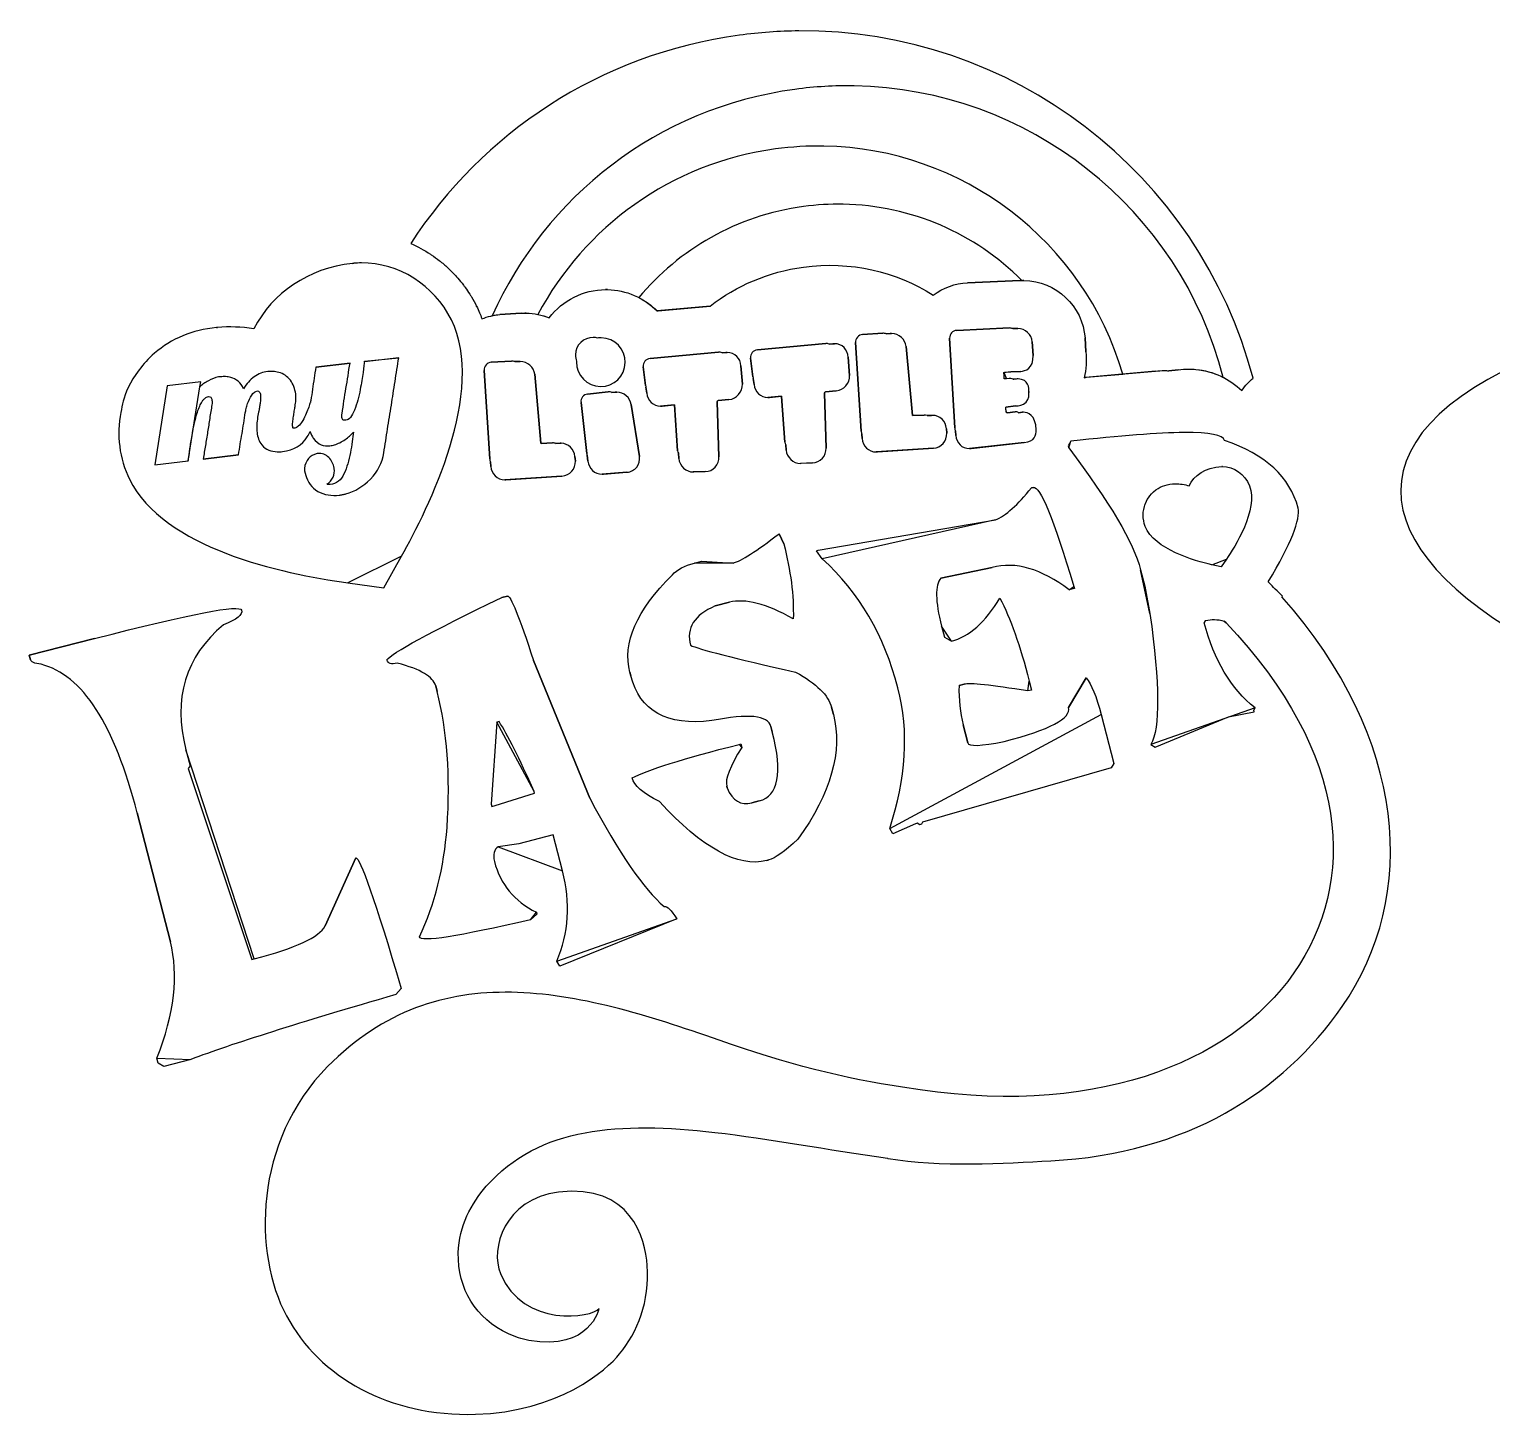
# Model space of a CAD drawing. Extents: x 0 to 471, y 0 to 188.
# Drawn here: x 0 to 199.1, y -0.3 to 188.5 of the extents above; entities that cross this region are included whole.
import ezdxf

# ---------------------------------------------------------------- set-up
doc = ezdxf.new("R2010")
doc.units = 0
doc.layers.add('mytext', color=7, linetype='CONTINUOUS')

msp = doc.modelspace()

# ---------------------------------------------------------------- linework, layer by layer
at = {"layer": 'mytext', "color": 7}
for points in [[(104.757557, 188.242387), (104.757561, 188.242537)], [(112.285689, 180.767047), (112.285689, 180.767537)], [(108.168497, 172.573767), (108.168497, 172.573797)], [(110.765377, 164.670667), (110.765377, 164.670667)], [(44.185688, 156.631607), (43.977876, 156.611295)], [(45.201314, 156.678371), (45.201314, 156.678479)], [(127.702871, 153.981607), (134.882561, 154.308167)], [(127.702871, 153.981607), (134.882561, 154.308167)], [(127.702871, 153.981157), (134.882561, 154.307717)], [(127.702881, 153.981497), (134.882561, 154.308057)], [(135.177871, 154.308167), (135.387251, 154.308167)], [(135.177871, 154.307717), (135.387251, 154.307717)], [(135.177881, 154.308057), (135.387251, 154.308057)], [(78.451313, 153.053477), (78.570065, 153.053477), (78.712249, 153.053477)], [(78.451313, 153.053367), (78.570065, 153.053367), (78.712249, 153.053367)], [(78.451313, 153.053027), (78.570065, 153.053027), (78.712249, 153.053027)], [(60.895063, 150.770637), (60.895063, 150.775637)], [(64.057563, 149.661627), (66.965376, 149.821007)], [(64.057563, 149.661297), (66.965376, 149.820667)], [(67.456001, 149.841307), (67.654439, 149.839307)], [(67.456001, 149.840967), (67.654439, 149.838967)], [(85.460689, 150.145667), (85.590377, 150.145667), (92.682561, 150.811297)], [(85.460689, 150.145667), (85.590377, 150.145667), (92.682561, 150.811297)], [(85.460689, 150.145557), (85.590377, 150.145557), (92.682561, 150.811187)], [(85.460689, 150.145217), (85.590377, 150.145217), (92.682561, 150.810847)], [(25.627876, 147.89567), (25.493501, 147.875358)], [(133.418497, 147.826917), (126.237249, 147.498792)], [(133.418497, 147.826919), (133.418497, 147.826917)], [(134.562249, 147.762854), (134.441937, 147.762854), (133.860689, 147.736294)], [(76.774729, 146.536294), (76.774753, 146.536292)], [(108.406001, 145.722229), (99.098185, 144.845667)], [(108.405865, 145.722231), (108.406001, 145.722229)], [(109.604305, 145.689418), (109.391801, 145.689418), (108.863681, 145.639418)], [(112.466937, 145.828479), (113.220065, 133.805041)], [(116.170065, 147.100354), (113.431001, 146.940979)], [(116.169849, 147.100389), (116.170065, 147.100354)], [(117.379225, 147.058197), (117.193289, 147.058197), (116.649537, 147.026949)], [(120.194849, 135.934761), (119.358913, 145.311323)], [(125.273185, 146.433166), (125.956001, 134.236292)], [(136.626489, 144.10345), (136.506001, 145.934729)], [(143.698181, 146.467537), (143.818501, 144.572227)], [(143.698181, 146.467097), (143.818501, 144.571787)], [(143.698191, 146.467427), (143.818501, 144.572117)], [(50.281121, 143.778917), (45.639121, 143.228917), (45.635121, 143.292917)], [(65.620064, 143.322229), (62.876314, 143.162854)], [(65.620064, 143.322231), (65.620064, 143.322229)], [(93.799753, 144.550354), (84.490377, 143.672229)], [(93.799961, 144.550329), (93.799753, 144.550354)], [(95.007769, 144.500326), (94.792145, 144.500326), (94.289025, 144.453454)], [(98.148185, 143.728479), (98.495065, 141.181604)], [(111.651177, 141.381605), (111.444929, 143.855043)], [(43.665121, 143.038917), (39.005121, 142.478917)], [(61.916939, 142.045667), (62.666939, 130.017541)], [(66.823188, 143.278479), (66.638814, 143.278479), (66.104439, 143.247231)], [(69.638773, 132.155041), (68.807564, 141.525354)], [(83.543505, 142.558166), (83.893505, 140.014417)], [(97.057769, 140.197201), (96.853081, 142.670639)], [(133.023369, 140.914381), (132.674937, 140.887821), (132.674937, 140.950325), (132.674937, 141.3472), (132.654617, 141.7472), (132.654617, 141.767512)], [(133.609305, 141.867512), (134.968673, 141.926888)], [(143.749751, 141.092087), (143.890381, 141.112387), (153.291941, 141.934267)], [(143.749751, 141.092527), (143.890381, 141.112827), (148.840381, 141.545637)], [(143.749761, 141.092417), (143.890381, 141.112717), (153.291941, 141.934597)], [(155.084131, 142.014297), (156.362251, 142.114297)], [(155.084131, 142.013967), (156.362251, 142.113967)], [(23.215121, 139.814917), (23.339121, 140.490917), (18.775121, 139.942917), (17.077121, 129.200917), (21.641121, 129.756917)], [(83.938785, 139.786292), (84.054409, 138.939417)], [(98.530985, 140.973792), (98.648169, 140.117541)], [(134.024937, 140.850349), (133.915561, 140.842509)], [(38.271121, 137.690917), (38.235121, 137.710917)], [(75.099752, 137.703479), (75.879441, 130.761292)], [(78.787249, 139.147229), (75.995065, 138.819104)], [(78.787225, 139.147197), (78.787249, 139.147229)], [(79.982537, 139.090946), (79.748161, 139.090946), (79.315353, 139.040946)], [(83.052849, 130.348759), (81.943481, 137.398759)], [(85.915345, 137.190979), (86.146593, 137.190979), (87.790345, 137.370667)], [(87.804425, 137.362827), (88.251297, 131.119077)], [(93.854649, 130.292513), (93.634337, 137.789389)], [(93.768705, 137.948764), (95.239025, 138.089389)], [(100.518481, 138.372229), (100.743489, 138.372229), (102.387233, 138.533166)], [(102.409073, 138.52067), (102.852817, 132.275357)], [(108.454305, 131.478481), (108.227737, 138.975356)], [(108.363681, 139.134731), (109.835553, 139.275356)], [(136.070249, 139.042535), (136.070249, 139.162848)], [(121.783889, 135.970697), (120.210449, 135.906633)], [(122.813577, 135.934761), (122.196385, 135.905073)], [(132.924937, 137.067535), (134.240561, 137.22691)], [(132.999897, 136.280035), (132.963977, 136.453473)], [(134.170209, 136.433164), (133.132705, 136.292539)], [(135.192057, 136.364417), (135.153017, 136.364417), (134.635833, 136.295665)], [(113.332561, 133.398792), (113.371601, 132.778479)], [(124.887033, 133.520699), (124.887033, 133.561323), (124.826073, 134.125385)], [(126.073185, 133.833166), (126.109105, 133.198792)], [(157.181025, 133.595531), (157.181001, 133.595667)], [(71.230964, 132.190977), (69.662213, 132.114417)], [(72.388776, 132.134729), (72.259088, 132.134729), (71.663776, 132.111289)], [(102.955945, 131.931607), (103.007465, 131.211295)], [(115.266913, 130.958166), (115.258913, 130.962886), (115.432345, 130.962886), (123.055785, 131.470699)], [(127.952849, 131.419104), (127.959249, 131.419104), (128.202993, 131.419104), (135.432681, 132.236292)], [(141.766937, 132.412854), (141.406001, 131.803479), (141.479441, 131.519104)], [(23.669121, 129.996917), (28.489121, 130.578917)], [(62.777876, 129.619104), (62.81694, 128.998792)], [(74.337215, 129.720668), (74.337215, 129.761292), (74.273151, 130.328479)], [(75.945041, 130.505041), (76.035665, 129.698792)], [(88.352857, 130.780014), (88.404457, 130.04564)], [(104.980905, 129.400357), (104.980905, 129.420669), (105.055865, 129.420669), (106.605865, 129.461293)], [(64.71069, 127.178479), (64.70909, 127.158167), (64.882528, 127.158167), (72.505965, 127.667542)], [(77.973161, 127.925354), (77.973161, 127.920634), (78.166913, 127.920634), (81.352849, 128.203446)], [(90.382577, 128.236265), (90.390577, 128.236265), (90.460897, 128.236265), (92.012457, 128.276889)], [(162.318537, 128.96442), (162.387257, 128.97226), (162.387249, 128.972229)], [(136.409897, 126.076254), (136.409921, 126.07622)], [(136.409921, 126.07622), (136.652625, 126.138636)], [(151.899865, 123.887854), (151.896665, 123.87067)], [(107.928369, 116.423103), (107.130897, 117.511788), (107.373593, 117.574204), (131.495833, 121.707521)], [(102.050289, 119.827737), (102.050305, 119.827729)], [(102.050305, 119.827729), (102.707937, 118.444347)], [(43.351314, 113.155045), (43.351314, 113.150245), (48.260688, 112.478365), (50.685688, 116.781496)], [(90.528929, 115.829869), (91.499729, 116.079525), (95.786329, 115.844989)], [(162.962249, 116.383166), (162.216937, 115.305045), (160.941937, 115.609733)], [(131.042921, 115.251581), (124.093569, 113.766349)], [(151.265377, 114.931605), (151.837249, 112.706605), (152.540377, 108.964413)], [(142.193425, 112.642149), (142.255825, 112.399469), (141.527721, 112.212221)], [(168.723209, 113.211157), (168.643529, 113.287717)], [(64.303292, 111.155629), (64.303294, 111.155629)], [(64.303294, 111.155629), (65.071848, 111.353269)], [(95.305657, 110.503205), (93.364049, 110.003901)], [(170.506025, 111.261181), (170.588841, 111.326781)], [(159.934145, 107.717541), (160.113833, 108.022229)], [(162.649769, 107.955029), (162.915393, 107.712837)], [(0, 103.287429), (8.899048, 105.575925)], [(124.178057, 107.233029), (124.562937, 105.736365), (125.518737, 105.205909)], [(0.156035, 102.680669), (0, 103.287429), (0, 103.287429)], [(68.625867, 102.564045), (76.288673, 83.834485)], [(81.879753, 100.495541), (81.754921, 100.980949)], [(136.100657, 99.776517), (136.412729, 98.563005), (135.927321, 98.438173)], [(141.463297, 96.196157), (143.837081, 100.213509)], [(55.515381, 98.373149), (55.31774, 99.141693)], [(127.239713, 99.352189), (126.552065, 99.175357)], [(109.198897, 96.222149), (109.448553, 95.251341)], [(152.640377, 91.134733), (153.251313, 90.775357), (163.221625, 94.934733), (166.721625, 95.575357), (166.659145, 95.819101), (166.838833, 96.123789)], [(63.657554, 94.213821), (62.87186, 83.014837), (62.944676, 82.731685), (63.430079, 82.856517), (68.777592, 84.533573), (68.725608, 84.735709)], [(63.940729, 94.286533), (63.657578, 94.213733), (63.657554, 94.213821)], [(101.137753, 92.855397), (100.950513, 93.583493)], [(145.896673, 95.223125), (147.602649, 88.589293), (147.242073, 87.979053), (121.581625, 80.603909), (121.441777, 80.309189), (121.158633, 80.236389), (120.893953, 80.427077), (120.610809, 80.354277), (117.550465, 79.006637), (117.110121, 79.712789)], [(127.104593, 93.840533), (127.739137, 91.373061)], [(21.329156, 90.444237), (21.89088, 88.259917), (21.640095, 87.893541), (30.303888, 61.917621), (30.627489, 62.000837)], [(96.610825, 91.173733), (96.853521, 91.236133), (96.978345, 90.750741)], [(94.927033, 85.479437), (94.989433, 85.236725)], [(19.205408, 64.324789), (14.701224, 81.839733)], [(98.356097, 83.213125), (99.367353, 83.473181)], [(72.57666, 73.952957), (71.317986, 78.847437), (66.62576, 77.640773), (63.842779, 77.226973)], [(40.261544, 66.462101), (44.433544, 75.728797)], [(100.657313, 75.438573), (100.374161, 75.365773)], [(69.018284, 68.337213), (69.091092, 68.054077), (68.245116, 67.319013)], [(88.139785, 67.432645), (72.197816, 61.004205), (71.808326, 61.680293)], [(50.641272, 57.961933), (49.907401, 57.126325)], [(21.987535, 48.307621), (18.306566, 47.361021), (17.543777, 47.811741), (17.377341, 48.458941)], [(118.877889, 44.550341), (118.877889, 44.547141)]]:
    msp.add_lwpolyline(points, close=True, dxfattribs=at)
for points in [[(96.670065, 187.664417), (77.590209, 185.087157), (61.654652, 174.285687), (51.918501, 159.326917)], [(104.757561, 188.242537), (102.086529, 188.221337), (99.386657, 188.031757), (96.670065, 187.664417)], [(166.573191, 141.000207), (159.189701, 168.955567), (133.656701, 188.471577), (104.757557, 188.242387)], [(104.218497, 180.295667), (85.409001, 177.752757), (70.260904, 165.621087), (63.013814, 149.500357)], [(112.285689, 180.767537), (109.628145, 180.814037), (106.933481, 180.661857), (104.218497, 180.295667)], [(162.523181, 141.088917), (156.603611, 164.119437), (135.920101, 180.353237), (112.285689, 180.767047)], [(101.576313, 172.186297), (87.264081, 170.251687), (75.544817, 161.508387), (69.224751, 149.667537)], [(108.168497, 172.573797), (105.997041, 172.611497), (103.794817, 172.485697), (101.576313, 172.186297)], [(148.840381, 141.545637), (143.555571, 159.627657), (127.006531, 172.246777), (108.168497, 172.573767)], [(105.381001, 164.355037), (96.262201, 163.121907), (88.429801, 158.510027), (82.970065, 151.955037)], [(110.765377, 164.670667), (108.991449, 164.701567), (107.193169, 164.599767), (105.381001, 164.355037)], [(135.096621, 154.308167), (128.769271, 160.633977), (120.113049, 164.507727), (110.765377, 164.670667)], [(51.918501, 159.326917), (52.857767, 158.916487), (53.760061, 158.424947), (54.618501, 157.858167)], [(54.618501, 157.858167), (54.654211, 157.834667), (54.689201, 157.810067), (54.724751, 157.786267)], [(54.724751, 157.786267), (55.107071, 157.529937), (55.479159, 157.257697), (55.841939, 156.972207)], [(43.977876, 156.611295), (37.971876, 155.915295), (33.119876, 152.68242), (30.577876, 147.71442)], [(45.201314, 156.678479), (44.863523, 156.676239), (44.524939, 156.661351), (44.185688, 156.631607)], [(57.451314, 148.940871), (55.096314, 153.695871), (50.268179, 156.712092), (45.201314, 156.678371)], [(55.841939, 156.972207), (55.887809, 156.936207), (55.933899, 156.900907), (55.979439, 156.864387)], [(55.979439, 156.864387), (56.368605, 156.552037), (56.748576, 156.227857), (57.112251, 155.883137)], [(57.112251, 155.883137), (57.480217, 155.534357), (57.833874, 155.169687), (58.173188, 154.789387)], [(92.682561, 150.811297), (96.254009, 153.571907), (100.572489, 155.465227), (105.370065, 156.112857)], [(92.682561, 150.811297), (96.254009, 153.571907), (100.572489, 155.465227), (105.370065, 156.112857)], [(92.682561, 150.811187), (96.254009, 153.571797), (100.572489, 155.465117), (105.370065, 156.112747)], [(92.682561, 150.810847), (96.254009, 153.571467), (100.572489, 155.464777), (105.370065, 156.112407)], [(105.370065, 156.112857), (111.777561, 156.978807), (117.956545, 155.485767), (123.035689, 152.303477)], [(105.370065, 156.112857), (111.777561, 156.978807), (117.956545, 155.485767), (123.035689, 152.303477)], [(105.370065, 156.112747), (111.777561, 156.978697), (117.956545, 155.485657), (123.035689, 152.303367)], [(105.370065, 156.112407), (111.777561, 156.978357), (117.956545, 155.485327), (123.035689, 152.303027)], [(300.818089, 157.192885), (158.643105, 155.669998), (161.521417, 110.871245), (242.515569, 91.332805)], [(58.173188, 154.789387), (58.227058, 154.729087), (58.276329, 154.664497), (58.329439, 154.603447)], [(58.329439, 154.603447), (58.593028, 154.299987), (58.847815, 153.987927), (59.091939, 153.665947)], [(59.091939, 153.665947), (59.177939, 153.552687), (59.261586, 153.437707), (59.345063, 153.322207)], [(59.345063, 153.322207), (59.557193, 153.028327), (59.759217, 152.726957), (59.954439, 152.419077)], [(123.035689, 152.303477), (124.378431, 153.309527), (126.009991, 153.905347), (127.702871, 153.981607)], [(123.035689, 152.303477), (124.378431, 153.309527), (126.009991, 153.905347), (127.702871, 153.981607)], [(123.035689, 152.303367), (124.378441, 153.309417), (126.010001, 153.905237), (127.702881, 153.981497)], [(123.035689, 152.303027), (124.378431, 153.309077), (126.009991, 153.904897), (127.702871, 153.981157)], [(134.882561, 154.308167), (135.018561, 154.306167), (135.097871, 154.308167), (135.177871, 154.308167)], [(134.882561, 154.308167), (134.981161, 154.307167), (135.035761, 154.307697), (135.096621, 154.308167)], [(134.882561, 154.308057), (135.018561, 154.306057), (135.097881, 154.308057), (135.177881, 154.308057)], [(134.882561, 154.307717), (135.018561, 154.305717), (135.097871, 154.307717), (135.177871, 154.307717)], [(135.387251, 154.308167), (139.739251, 154.228167), (143.388181, 150.785537), (143.698181, 146.467537)], [(135.387251, 154.308057), (139.739251, 154.228057), (143.388191, 150.785427), (143.698191, 146.467427)], [(135.387251, 154.307717), (139.739251, 154.227717), (143.388181, 150.785097), (143.698181, 146.467097)], [(59.954439, 152.419077), (60.030529, 152.299197), (60.109143, 152.181657), (60.182563, 152.059707)], [(60.182563, 152.059707), (60.434581, 151.640757), (60.675818, 151.213057), (60.895063, 150.770637)], [(70.770063, 149.198797), (72.624063, 151.624797), (75.405313, 153.033477), (78.451313, 153.053477)], [(70.770063, 149.198687), (72.624063, 151.624687), (75.405313, 153.033367), (78.451313, 153.053367)], [(70.770063, 149.198347), (72.624063, 151.624347), (75.405313, 153.033027), (78.451313, 153.053027)], [(78.712249, 153.053477), (81.218249, 153.005477), (83.664689, 151.947667), (85.460689, 150.145667)], [(78.712249, 153.053367), (81.218249, 153.005367), (83.664689, 151.947557), (85.460689, 150.145557)], [(78.712249, 153.053027), (81.218249, 153.005027), (83.664689, 151.947217), (85.460689, 150.145217)], [(82.970065, 151.955037), (83.880553, 151.485397), (84.727009, 150.881797), (85.460689, 150.145667)], [(60.895063, 150.775637), (61.037171, 150.489067), (61.167401, 150.197957), (61.290376, 149.903767)], [(61.290376, 149.903767), (61.403083, 149.639037), (61.505326, 149.370557), (61.604439, 149.100637)], [(61.616939, 149.069437), (62.380835, 149.383827), (63.199934, 149.589657), (64.057563, 149.661627)], [(63.013814, 149.500357), (63.35505, 149.574457), (63.701883, 149.631437), (64.057563, 149.661297)], [(66.965376, 149.821007), (67.069376, 149.841007), (67.258001, 149.839307), (67.456001, 149.841307)], [(66.965376, 149.820667), (67.069376, 149.840667), (67.258001, 149.838967), (67.456001, 149.840967)], [(67.654439, 149.839307), (68.716439, 149.823307), (69.786063, 149.600687), (70.770063, 149.198687)], [(67.654439, 149.838967), (68.716439, 149.822967), (69.786063, 149.600347), (70.770063, 149.198347)], [(69.224751, 149.667537), (69.753828, 149.559527), (70.272696, 149.401987), (70.770063, 149.198797)], [(25.493501, 147.875358), (22.207501, 147.569358), (19.367252, 146.393171), (17.037251, 144.38317)], [(30.577876, 147.71442), (28.861876, 147.97442), (27.205876, 148.03567), (25.627876, 147.89567)], [(50.685688, 116.781496), (54.317688, 123.227496), (62.261314, 139.246871), (57.451314, 148.940871)], [(61.604439, 149.100637), (61.608239, 149.090137), (61.613139, 149.079937), (61.616939, 149.069437)], [(126.237249, 147.498792), (125.673249, 147.478792), (125.241185, 146.991166), (125.273185, 146.433166)], [(133.860689, 147.736294), (133.721857, 147.79519), (133.574041, 147.833073), (133.418497, 147.826919)], [(136.506001, 145.934729), (136.430001, 146.940729), (135.580249, 147.762854), (134.562249, 147.762854)], [(76.774753, 146.536292), (75.456753, 146.562292), (74.361688, 145.504292), (74.335688, 144.186292)], [(77.354417, 146.447232), (77.167993, 146.49752), (76.976641, 146.533235), (76.774729, 146.536294)], [(77.857537, 146.489416), (77.685801, 146.492456), (77.519665, 146.469784), (77.354417, 146.447232)], [(81.116913, 143.114416), (81.148913, 144.940416), (79.685537, 146.449416), (77.857537, 146.489416)], [(108.863681, 145.639418), (108.722681, 145.699562), (108.571361, 145.736569), (108.405865, 145.722231)], [(111.444929, 143.855043), (111.422929, 144.865043), (110.614305, 145.689418), (109.604305, 145.689418)], [(113.431001, 146.940979), (112.861001, 146.900979), (112.436937, 146.390479), (112.466937, 145.828479)], [(116.649537, 147.026949), (116.495009, 147.083509), (116.333257, 147.116845), (116.169849, 147.100389)], [(119.358913, 145.311323), (119.256913, 146.273323), (118.389225, 147.058197), (117.379225, 147.058197)], [(17.037251, 144.38317), (16.189728, 143.6559), (15.52485, 142.887877), (14.976314, 142.128483)], [(49.789121, 140.538917), (49.953121, 141.624917), (50.127121, 142.708917), (50.281121, 143.778917)], [(66.104439, 143.247231), (65.94906, 143.305431), (65.785462, 143.339485), (65.620064, 143.322231)], [(74.335688, 144.186292), (74.330888, 143.87051), (74.392696, 143.56963), (74.499752, 143.290979)], [(84.490377, 143.672229), (83.930377, 143.612229), (83.503497, 143.116166), (83.543505, 142.558166)], [(94.289025, 144.453454), (94.139921, 144.52223), (93.978297, 144.566309), (93.799961, 144.550329)], [(96.853081, 142.670639), (96.823081, 143.682639), (96.015769, 144.480326), (95.007769, 144.500326)], [(99.098185, 144.845667), (98.536185, 144.785667), (98.112185, 144.286479), (98.148185, 143.728479)], [(134.968673, 141.926888), (135.504673, 141.972888), (136.746489, 142.27745), (136.626489, 144.10345)], [(143.818501, 144.572227), (143.896001, 143.439547), (143.870501, 142.160447), (143.591941, 141.059727)], [(143.818501, 144.572117), (143.896001, 143.439437), (143.870501, 142.160337), (143.591941, 141.059617)], [(143.818501, 144.571787), (143.896001, 143.439097), (143.870501, 142.159997), (143.591941, 141.059287)], [(14.976314, 142.128483), (13.607871, 140.505097), (13.088327, 138.823883), (12.799752, 137.872233)], [(32.455121, 141.906917), (31.801121, 141.826917), (31.195121, 141.582917), (30.629121, 141.182917)], [(33.197121, 141.926917), (32.939121, 141.926917), (32.699121, 141.926917), (32.455121, 141.906917)], [(33.953121, 141.786917), (33.697121, 141.866917), (33.445121, 141.886917), (33.197121, 141.926917)], [(35.543121, 140.716917), (35.139121, 141.250917), (34.611121, 141.604917), (33.953121, 141.786917)], [(39.005121, 142.478917), (38.935121, 141.990917), (38.851121, 141.488917), (38.775121, 140.990917)], [(43.385121, 141.322917), (43.469121, 141.898917), (43.553121, 142.462917), (43.665121, 143.038917)], [(45.427121, 141.776917), (45.335121, 141.058917), (45.213121, 140.282917), (45.047121, 139.468917)], [(45.635121, 143.292917), (45.581121, 143.002917), (45.515121, 142.496917), (45.427121, 141.776917)], [(62.876314, 143.162854), (62.306314, 143.122854), (61.884939, 142.609667), (61.916939, 142.045667)], [(68.807564, 141.525354), (68.705564, 142.489354), (67.831188, 143.258479), (66.823188, 143.278479)], [(74.491912, 143.231603), (74.457912, 141.399603), (75.917041, 139.876603), (77.745041, 139.856603)], [(74.499752, 143.290979), (74.499026, 143.270635), (74.492312, 143.252043), (74.491912, 143.231603)], [(77.745041, 139.856603), (79.571041, 139.824603), (81.078913, 141.282416), (81.116913, 143.114416)], [(109.835553, 139.275356), (110.877553, 139.371356), (111.691177, 140.299605), (111.651177, 141.381605)], [(132.654617, 141.767512), (132.754617, 141.807512), (133.015305, 141.867512), (133.609305, 141.867512)], [(153.291941, 141.934597), (153.683941, 142.014597), (154.080761, 142.034597), (154.474761, 142.034597)], [(153.291941, 141.934267), (153.683941, 142.014267), (154.080751, 142.034267), (154.474751, 142.034267)], [(154.474751, 142.034267), (154.678751, 142.034267), (154.878131, 142.013967), (155.084131, 142.013967)], [(154.474761, 142.034597), (154.678761, 142.034597), (154.878131, 142.014297), (155.084131, 142.014297)], [(156.362251, 142.114297), (156.854251, 142.194297), (157.349071, 142.234617), (157.845071, 142.234617)], [(156.362251, 142.113967), (156.854251, 142.193967), (157.349061, 142.234277), (157.845061, 142.234277)], [(157.845061, 142.234277), (158.151061, 142.234277), (158.457821, 142.215177), (158.763821, 142.195177)], [(157.845071, 142.234617), (158.151071, 142.234617), (158.457821, 142.215517), (158.763821, 142.195517)], [(158.763821, 142.195517), (161.155821, 141.973517), (163.367821, 140.910207), (165.063821, 139.300207)], [(158.763821, 142.195177), (160.093151, 142.071797), (161.362701, 141.681407), (162.523181, 141.088917)], [(24.393121, 140.656917), (23.943121, 140.422917), (23.551121, 140.132917), (23.215121, 139.814917)], [(25.761121, 141.176917), (25.281121, 141.076917), (24.837121, 140.902917), (24.393121, 140.656917)], [(25.895121, 141.176917), (25.845121, 141.174917), (25.793121, 141.176917), (25.761121, 141.176917)], [(26.039121, 141.176917), (25.985121, 141.176917), (25.949121, 141.176917), (25.895121, 141.176917)], [(26.733121, 141.216917), (26.505121, 141.216917), (26.269121, 141.216917), (26.039121, 141.176917)], [(27.439121, 141.096917), (27.213121, 141.156917), (26.981121, 141.196917), (26.733121, 141.216917)], [(28.433121, 140.570917), (28.127121, 140.824917), (27.797121, 140.994917), (27.439121, 141.096917)], [(29.161121, 139.532917), (28.987121, 139.974917), (28.741121, 140.320917), (28.433121, 140.570917)], [(30.629121, 141.182917), (30.065121, 140.774917), (29.571121, 140.220917), (29.161121, 139.532917)], [(36.265121, 138.852917), (36.165121, 139.562917), (35.935121, 140.180917), (35.543121, 140.716917)], [(38.551121, 139.482917), (38.475121, 138.974917), (38.415121, 138.470917), (38.313121, 137.976917)], [(38.775121, 140.990917), (38.693121, 140.496917), (38.617121, 139.988917), (38.551121, 139.482917)], [(42.835121, 137.894917), (42.913121, 138.468917), (43.011121, 139.038917), (43.105121, 139.604917)], [(43.105121, 139.604917), (43.201121, 140.192917), (43.297121, 140.752917), (43.385121, 141.322917)], [(45.047121, 139.468917), (44.863121, 138.462917), (44.601121, 137.528917), (44.269121, 136.664917)], [(49.283121, 137.314917), (49.451121, 138.388917), (49.613121, 139.470917), (49.789121, 140.538917)], [(83.893505, 140.014417), (83.899905, 139.934449), (83.916385, 139.859072), (83.938785, 139.786292)], [(95.239025, 138.089389), (96.283025, 138.183389), (97.095769, 139.113201), (97.057769, 140.197201)], [(98.495065, 141.181604), (98.500665, 141.110604), (98.512585, 141.039194), (98.530985, 140.973792)], [(98.648169, 140.117541), (98.740169, 139.141541), (99.536489, 138.392229), (100.518481, 138.372229)], [(133.915561, 140.842509), (133.775881, 140.953465), (133.518481, 140.980961), (133.023369, 140.914381)], [(134.582745, 140.890973), (134.406745, 140.890973), (134.204937, 140.870349), (134.024937, 140.850349)], [(136.070249, 139.162848), (136.070249, 139.584848), (136.067049, 140.870973), (134.582745, 140.890973)], [(143.591941, 141.059727), (143.645341, 141.068727), (143.695781, 141.084127), (143.749751, 141.092527)], [(143.591941, 141.059617), (143.645341, 141.068617), (143.695791, 141.084017), (143.749761, 141.092417)], [(143.591941, 141.059287), (143.645341, 141.068287), (143.695781, 141.083687), (143.749751, 141.092087)], [(165.063821, 139.300207), (165.522971, 140.029527), (166.049111, 140.572157), (166.573191, 141.000207)], [(12.799752, 137.872233), (12.647913, 137.369099), (12.551162, 136.852973), (12.477876, 136.33317)], [(22.809121, 136.124917), (23.021121, 136.782917), (23.225121, 137.286917), (23.433121, 137.648917)], [(23.433121, 137.648917), (23.507121, 137.788917), (23.583121, 137.892917), (23.645121, 137.988917)], [(23.645121, 137.988917), (23.735121, 138.088917), (23.813121, 138.188917), (23.903121, 138.242917)], [(23.903121, 138.242917), (23.979121, 138.322917), (24.061121, 138.382917), (24.147121, 138.422917)], [(24.147121, 138.422917), (24.233121, 138.462917), (24.309121, 138.482917), (24.391121, 138.482917)], [(24.391121, 138.482917), (24.521121, 138.502917), (24.629121, 138.482917), (24.713121, 138.402917)], [(24.855121, 137.366917), (24.763121, 136.762917), (24.657121, 136.142917), (24.565121, 135.530917)], [(24.713121, 138.402917), (24.785121, 138.342917), (24.851121, 138.196917), (24.869121, 137.996917)], [(24.889121, 137.722917), (24.889121, 137.602917), (24.869121, 137.486917), (24.855121, 137.366917)], [(24.869121, 137.996917), (24.889121, 137.916917), (24.889121, 137.836917), (24.889121, 137.722917)], [(29.531121, 136.868917), (29.595121, 137.084917), (29.651121, 137.302917), (29.725121, 137.530917)], [(29.725121, 137.530917), (29.875121, 137.934917), (30.069121, 138.318917), (30.283121, 138.662917)], [(30.283121, 138.662917), (30.491121, 139.020917), (30.765121, 139.214917), (31.053121, 139.252917)], [(31.053121, 139.252917), (31.181121, 139.272917), (31.283121, 139.232917), (31.349121, 139.112917)], [(31.349121, 139.112917), (31.411121, 139.012917), (31.457121, 138.880917), (31.485121, 138.722917)], [(31.427121, 137.550917), (31.401121, 137.430917), (31.391121, 137.350917), (31.377121, 137.278917)], [(31.465121, 137.852917), (31.445121, 137.752917), (31.445121, 137.652917), (31.427121, 137.550917)], [(31.485121, 138.322917), (31.485121, 138.162917), (31.465121, 138.014917), (31.465121, 137.852917)], [(31.485121, 138.722917), (31.485121, 138.602917), (31.485121, 138.474917), (31.485121, 138.322917)], [(36.125121, 136.858917), (36.173121, 137.078917), (36.189121, 137.256917), (36.213121, 137.380917)], [(36.213121, 137.380917), (36.263121, 137.638917), (36.291121, 137.894917), (36.295121, 138.134917)], [(36.295121, 138.134917), (36.295121, 138.374917), (36.275121, 138.618917), (36.265121, 138.852917)], [(38.235121, 137.710917), (38.201121, 137.530917), (38.129121, 137.298917), (38.045121, 137.030917)], [(38.313121, 137.976917), (38.293121, 137.876917), (38.281121, 137.776917), (38.271121, 137.690917)], [(42.579121, 136.192917), (42.659121, 136.758917), (42.751121, 137.326917), (42.835121, 137.894917)], [(75.995065, 138.819104), (75.439065, 138.779104), (75.029751, 138.271479), (75.099752, 137.703479)], [(79.315353, 139.040946), (79.150201, 139.117122), (78.973537, 139.166772), (78.787225, 139.147197)], [(81.943481, 137.398759), (81.783473, 138.344759), (80.946537, 139.090946), (79.982537, 139.090946)], [(84.054409, 138.939417), (84.142409, 137.961417), (84.939345, 137.210979), (85.915345, 137.190979)], [(87.790345, 137.370667), (87.795945, 137.370667), (87.798345, 137.364187), (87.804425, 137.362827)], [(93.634337, 137.789389), (93.627937, 137.869389), (93.696737, 137.948764), (93.768705, 137.948764)], [(102.387233, 138.533166), (102.396833, 138.533166), (102.399153, 138.52359), (102.409073, 138.52067)], [(108.227737, 138.975356), (108.227737, 139.055356), (108.287657, 139.134731), (108.363681, 139.134731)], [(134.240561, 137.22691), (134.668561, 137.23491), (135.258057, 137.306534), (135.678057, 137.742535)], [(135.678057, 137.742535), (136.110057, 138.188535), (136.070249, 138.740535), (136.070249, 139.042535)], [(12.477876, 136.33317), (11.851369, 133.299748), (12.256082, 130.042902), (13.651314, 127.234733)], [(22.209121, 133.510917), (22.395121, 134.592917), (22.607121, 135.466917), (22.809121, 136.124917)], [(24.565121, 135.530917), (24.475121, 134.924917), (24.373121, 134.306917), (24.281121, 133.702917)], [(29.187121, 134.872917), (29.263121, 135.348917), (29.329121, 135.820917), (29.399121, 136.298917)], [(29.399121, 136.298917), (29.435121, 136.458917), (29.485121, 136.644917), (29.531121, 136.868917)], [(31.047121, 135.418917), (31.001121, 135.086917), (30.975121, 134.742917), (30.967121, 134.406917)], [(31.215121, 136.392917), (31.153121, 136.078917), (31.097121, 135.758917), (31.047121, 135.418917)], [(31.275121, 136.714917), (31.241121, 136.554917), (31.231121, 136.446917), (31.215121, 136.392917)], [(31.377121, 137.278917), (31.337121, 137.068917), (31.305121, 136.880917), (31.275121, 136.714917)], [(35.865121, 134.992917), (35.897121, 135.248917), (35.927121, 135.524917), (35.961121, 135.802917)], [(35.961121, 135.802917), (35.961121, 135.862917), (35.989121, 135.922917), (35.997121, 135.982917)], [(35.997121, 135.982917), (35.997121, 136.042917), (35.997121, 136.102917), (36.019121, 136.162917)], [(36.019121, 136.162917), (36.041121, 136.398917), (36.089121, 136.632917), (36.125121, 136.858917)], [(37.703121, 136.200917), (37.579121, 135.864917), (37.401121, 135.534917), (37.219121, 135.218917)], [(38.045121, 137.030917), (37.951121, 136.776917), (37.841121, 136.494917), (37.703121, 136.200917)], [(42.549121, 135.824917), (42.549121, 135.904917), (42.529121, 135.964917), (42.549121, 136.032917)], [(42.529121, 135.744917), (42.529121, 135.764917), (42.529121, 135.804917), (42.549121, 135.824917)], [(42.549121, 135.644917), (42.549121, 135.684917), (42.529121, 135.724917), (42.529121, 135.744917)], [(42.549121, 136.032917), (42.549121, 136.092917), (42.569121, 136.152917), (42.579121, 136.192917)], [(42.625121, 135.428917), (42.579121, 135.488917), (42.563121, 135.568917), (42.549121, 135.644917)], [(42.785121, 135.288917), (42.721121, 135.308917), (42.659121, 135.348917), (42.625121, 135.428917)], [(44.269121, 136.664917), (43.953121, 135.786917), (43.553121, 135.322917), (43.095121, 135.270917)], [(48.761121, 134.076917), (48.931121, 135.144917), (49.107121, 136.216917), (49.283121, 137.314917)], [(120.210449, 135.906633), (120.206449, 135.916561), (120.194849, 135.924537), (120.194849, 135.934761)], [(122.196385, 135.905073), (122.067649, 135.954145), (121.928865, 135.979593), (121.783889, 135.970697)], [(122.933889, 135.934761), (122.893889, 135.936761), (122.853577, 135.934761), (122.813577, 135.934761)], [(124.826073, 134.125385), (124.766073, 135.125385), (123.937889, 135.934761), (122.933889, 135.934761)], [(132.963977, 136.453473), (132.943977, 136.603473), (132.924937, 136.887535), (132.924937, 137.067535)], [(133.132705, 136.292539), (133.086785, 136.289899), (133.045409, 136.283651), (132.999897, 136.280035)], [(134.635833, 136.295665), (134.515537, 136.389485), (134.363201, 136.442995), (134.170209, 136.433164)], [(135.312369, 136.364417), (135.272369, 136.366417), (135.232057, 136.366417), (135.192057, 136.364417)], [(137.062369, 133.962854), (136.970369, 136.028854), (135.924369, 136.364417), (135.312369, 136.364417)], [(21.903121, 131.638917), (21.977121, 132.122917), (22.089121, 132.732917), (22.209121, 133.510917)], [(24.281121, 133.702917), (24.177121, 133.060917), (24.071121, 132.436917), (23.979121, 131.830917)], [(28.715121, 132.000917), (28.787121, 132.478917), (28.869121, 132.960917), (28.963121, 133.456917)], [(28.963121, 133.456917), (29.031121, 133.918917), (29.107121, 134.394917), (29.187121, 134.872917)], [(30.967121, 134.406917), (30.967121, 134.266917), (30.967121, 134.128917), (30.967121, 133.998917)], [(30.967121, 133.998917), (30.967121, 133.878917), (30.997121, 133.730917), (31.005121, 133.596917)], [(31.005121, 133.596917), (31.047121, 133.282917), (31.107121, 132.986917), (31.211121, 132.706917)], [(35.863121, 134.384917), (35.835121, 134.524917), (35.843121, 134.740917), (35.865121, 134.992917)], [(35.863121, 134.304917), (35.863121, 134.344917), (35.863121, 134.364917), (35.863121, 134.384917)], [(35.901121, 134.204917), (35.881121, 134.244917), (35.863121, 134.284917), (35.863121, 134.304917)], [(35.989121, 134.204917), (35.949121, 134.204917), (35.921121, 134.204917), (35.901121, 134.204917)], [(36.139121, 134.204917), (36.083121, 134.204917), (36.027121, 134.204917), (35.989121, 134.204917)], [(36.383121, 134.284917), (36.305121, 134.244917), (36.227121, 134.224917), (36.139121, 134.204917)], [(36.611121, 134.444917), (36.537121, 134.384917), (36.457121, 134.324917), (36.383121, 134.284917)], [(37.219121, 135.218917), (37.021121, 134.882917), (36.815121, 134.636917), (36.611121, 134.444917)], [(37.839121, 133.028917), (37.977121, 133.248917), (38.101121, 133.482917), (38.227121, 133.722917)], [(38.227121, 133.722917), (38.227121, 133.722917), (38.227121, 133.702917), (38.247121, 133.682917)], [(38.247121, 133.682917), (38.347121, 133.362917), (38.495121, 133.078917), (38.665121, 132.816917)], [(42.943121, 135.268917), (42.895121, 135.270917), (42.841121, 135.268917), (42.785121, 135.288917)], [(43.095121, 135.270917), (43.043121, 135.268917), (42.983121, 135.270917), (42.943121, 135.268917)], [(42.987121, 132.634917), (43.429121, 132.946917), (43.811121, 133.292917), (44.131121, 133.672917)], [(44.131121, 133.672917), (44.081121, 133.288917), (44.021121, 132.846917), (43.955121, 132.360917)], [(48.259121, 130.852917), (48.431121, 131.930917), (48.597121, 133.014917), (48.761121, 134.076917)], [(113.220065, 133.805041), (113.229345, 133.658459), (113.270305, 133.521211), (113.332561, 133.398792)], [(123.055785, 131.470699), (124.099785, 131.546699), (124.927033, 132.464698), (124.887033, 133.520699)], [(125.956001, 134.236292), (125.966481, 134.088449), (126.009521, 133.954349), (126.073185, 133.833166)], [(135.432681, 132.236292), (136.836681, 132.384292), (137.102369, 133.258854), (137.062369, 133.962854)], [(157.181001, 133.595667), (153.693017, 133.575571), (148.555665, 133.181147), (141.766937, 132.412854)], [(162.695089, 132.53303), (162.507849, 133.261129), (160.669009, 133.615627), (157.181025, 133.595531)], [(21.755121, 130.484917), (21.799121, 130.856917), (21.865121, 131.240917), (21.903121, 131.638917)], [(23.979121, 131.830917), (23.883121, 131.222917), (23.779121, 130.610917), (23.669121, 129.996917)], [(28.489121, 130.578917), (28.555121, 131.042917), (28.647121, 131.510917), (28.715121, 132.000917)], [(31.211121, 132.706917), (31.309121, 132.428917), (31.461121, 132.166917), (31.653121, 131.904917)], [(31.653121, 131.904917), (31.925121, 131.560917), (32.257121, 131.322917), (32.617121, 131.204917)], [(34.471121, 131.028917), (36.001121, 131.208917), (37.121121, 131.876917), (37.839121, 133.028917)], [(38.665121, 132.816917), (38.993121, 132.382917), (39.337121, 132.090917), (39.737121, 131.940917)], [(39.737121, 131.940917), (40.105121, 131.800917), (40.515121, 131.740917), (40.921121, 131.800917)], [(40.921121, 131.800917), (41.023121, 131.800917), (41.145121, 131.840917), (41.243121, 131.840917)], [(41.243121, 131.840917), (41.351121, 131.860917), (41.451121, 131.900917), (41.549121, 131.920917)], [(41.549121, 131.920917), (42.059121, 132.080917), (42.529121, 132.320917), (42.987121, 132.634917)], [(43.955121, 132.360917), (43.887121, 131.874917), (43.813121, 131.370917), (43.721121, 130.862917)], [(69.662213, 132.114417), (69.654117, 132.128209), (69.638773, 132.140377), (69.638773, 132.155041)], [(71.663776, 132.111289), (71.529228, 132.167297), (71.384915, 132.199869), (71.230964, 132.190977)], [(74.273151, 130.328479), (74.219151, 131.326479), (73.390776, 132.134729), (72.388776, 132.134729)], [(102.852817, 132.275357), (102.866657, 132.153921), (102.904657, 132.038565), (102.955945, 131.931607)], [(107.948049, 130.090981), (108.296049, 130.470981), (108.476305, 130.970481), (108.454305, 131.478481)], [(113.371601, 132.778479), (113.435601, 131.774479), (114.266913, 130.958166), (115.266913, 130.958166)], [(126.109105, 133.198792), (126.170945, 132.202921), (126.963809, 131.422433), (127.952849, 131.419104)], [(141.479441, 131.519104), (147.060193, 124.127944), (150.322233, 118.599089), (151.265377, 114.931605)], [(172.693529, 123.331468), (171.611681, 127.538284), (168.279585, 130.605378), (162.695089, 132.53303)], [(21.641121, 129.756917), (21.661121, 129.876917), (21.699121, 130.114917), (21.755121, 130.484917)], [(32.617121, 131.204917), (32.995121, 131.084917), (33.353121, 131.004917), (33.745121, 130.988917)], [(33.745121, 130.988917), (33.875121, 130.986917), (34.007121, 130.988917), (34.133121, 130.988917)], [(34.133121, 130.988917), (34.257121, 130.988917), (34.365121, 130.988917), (34.471121, 131.028917)], [(37.807121, 129.774917), (37.543121, 129.350917), (37.435121, 128.864917), (37.483121, 128.344917)], [(38.833121, 130.630917), (38.407121, 130.490917), (38.061121, 130.188917), (37.807121, 129.774917)], [(39.059121, 130.710917), (38.991121, 130.690917), (38.919121, 130.670917), (38.833121, 130.630917)], [(39.277121, 130.750917), (39.203121, 130.750917), (39.127121, 130.730917), (39.059121, 130.710917)], [(40.765121, 130.212917), (40.363121, 130.614917), (39.859121, 130.800917), (39.277121, 130.750917)], [(41.483121, 128.770917), (41.413121, 129.316917), (41.173121, 129.800917), (40.765121, 130.212917)], [(43.721121, 130.862917), (43.541121, 129.818917), (43.241121, 128.864917), (42.839121, 127.986917)], [(46.429121, 127.270917), (47.439121, 128.272917), (48.055121, 129.464917), (48.259121, 130.852917)], [(62.666939, 130.017541), (62.677083, 129.87402), (62.716603, 129.739658), (62.777876, 129.619104)], [(72.505965, 127.667542), (73.559965, 127.747542), (74.383215, 128.664668), (74.337215, 129.720668)], [(75.879441, 130.761292), (75.888721, 130.671582), (75.913761, 130.586374), (75.945041, 130.505041)], [(76.035665, 129.698792), (76.137665, 128.706792), (76.971161, 127.925354), (77.973161, 127.925354)], [(82.679417, 128.900321), (82.999417, 129.308321), (83.134849, 129.830759), (83.052849, 130.348759)], [(88.251297, 131.119077), (88.264177, 130.999108), (88.302657, 130.886237), (88.352857, 130.780014)], [(88.404457, 130.04564), (88.516457, 129.051639), (89.382577, 128.236265), (90.382577, 128.236265)], [(93.354649, 128.905013), (93.702649, 129.287013), (93.880649, 129.784513), (93.854649, 130.292513)], [(103.007465, 131.211295), (103.119465, 130.213295), (103.984905, 129.400357), (104.980905, 129.400357)], [(106.605865, 129.461293), (107.123865, 129.485293), (107.598049, 129.708981), (107.948049, 130.090981)], [(37.483121, 128.344917), (37.503121, 128.284917), (37.503121, 128.264917), (37.503121, 128.224917)], [(37.503121, 128.224917), (37.523121, 128.184917), (37.523121, 128.144917), (37.539121, 128.104917)], [(37.539121, 128.104917), (37.559121, 128.064917), (37.559121, 128.024917), (37.579121, 127.984917)], [(37.579121, 127.984917), (37.579121, 127.964917), (37.579121, 127.924917), (37.599121, 127.884917)], [(37.599121, 127.884917), (37.769121, 127.346917), (37.979121, 126.896917), (38.241121, 126.524917)], [(40.489121, 126.582917), (40.887121, 126.820917), (41.189121, 127.126917), (41.343121, 127.516917)], [(42.839121, 127.986917), (42.455121, 127.106917), (41.825121, 126.624917), (40.951121, 126.542917)], [(41.343121, 127.516917), (41.511121, 127.898917), (41.559121, 128.296917), (41.523121, 128.690917)], [(41.503121, 128.730917), (41.503121, 128.730917), (41.503121, 128.750917), (41.483121, 128.770917)], [(41.523121, 128.690917), (41.503121, 128.710917), (41.503121, 128.730917), (41.503121, 128.730917)], [(62.81694, 128.998792), (62.88494, 127.998792), (63.71469, 127.178479), (64.71069, 127.178479)], [(81.352849, 128.203446), (81.880849, 128.239446), (82.361417, 128.494321), (82.679417, 128.900321)], [(92.012457, 128.276889), (92.532457, 128.300889), (93.010649, 128.521013), (93.354649, 128.905013)], [(157.851353, 126.344107), (158.581241, 127.732281), (159.989113, 128.908158), (162.318537, 128.96442)], [(162.387249, 128.972229), (163.971433, 128.984805), (165.465185, 127.931053), (166.081001, 126.350354)], [(13.651314, 127.234733), (18.285314, 117.878733), (34.247314, 114.401045), (43.351314, 113.155045)], [(38.241121, 126.524917), (38.509121, 126.154917), (38.855121, 125.844917), (39.281121, 125.592917)], [(39.281121, 125.592917), (39.723121, 125.350917), (40.193121, 125.188917), (40.695121, 125.108917)], [(40.603121, 126.542917), (40.553121, 126.542917), (40.517121, 126.582917), (40.489121, 126.582917)], [(40.735121, 126.542917), (40.685121, 126.542917), (40.643121, 126.542917), (40.603121, 126.542917)], [(40.855121, 126.542917), (40.813121, 126.542917), (40.763121, 126.542917), (40.735121, 126.542917)], [(40.951121, 126.542917), (40.929121, 126.542917), (40.887121, 126.542917), (40.855121, 126.542917)], [(43.109121, 125.248917), (44.323121, 125.592917), (45.431121, 126.274917), (46.429121, 127.270917)], [(131.495833, 121.707521), (132.896564, 122.297737), (134.534585, 123.753981), (136.409897, 126.076254)], [(136.652625, 126.138636), (137.569495, 126.374421), (139.416428, 121.875592), (142.193425, 112.642149)], [(151.896665, 123.87067), (152.055609, 124.267988), (152.405865, 125.138093), (153.349793, 125.809733)], [(153.349793, 125.809733), (154.086377, 126.343649), (154.959401, 126.612941), (155.960729, 126.622233)], [(155.960729, 126.622233), (156.625433, 126.638465), (157.271121, 126.515401), (157.851353, 126.344107)], [(166.081001, 126.350354), (167.335873, 123.139759), (164.006881, 117.917166), (162.962249, 116.383166)], [(40.695121, 125.108917), (41.191121, 125.028917), (41.681121, 125.028917), (42.187121, 125.068917)], [(42.187121, 125.068917), (42.329121, 125.088917), (42.483121, 125.108917), (42.639121, 125.148917)], [(42.639121, 125.148917), (42.793121, 125.188917), (42.953121, 125.208917), (43.109121, 125.248917)], [(151.895065, 120.828479), (151.515673, 121.810536), (151.516977, 122.922353), (151.899865, 123.887854)], [(168.643529, 113.287717), (171.721153, 118.488812), (173.076385, 121.842648), (172.693529, 123.331468)], [(95.786329, 115.844989), (96.891967, 116.129317), (98.979953, 117.456899), (102.050289, 119.827737)], [(160.941937, 115.609733), (158.618681, 116.132486), (153.113785, 117.706183), (151.895065, 120.828479)], [(102.707937, 118.444347), (103.637207, 114.830791), (104.065273, 111.433346), (103.992137, 108.252013)], [(87.531001, 114.239541), (88.208244, 114.959951), (89.207553, 115.490061), (90.528929, 115.829869)], [(118.227361, 98.845845), (116.389628, 105.992047), (112.956631, 111.851133), (107.928369, 116.423103)], [(141.527721, 112.212221), (137.746905, 115.063708), (134.251972, 116.076828), (131.042921, 115.251581)], [(81.754921, 100.980949), (80.728569, 104.972031), (82.653929, 109.391562), (87.531001, 114.239541)], [(124.093569, 113.766349), (123.262231, 112.862557), (123.290393, 110.684783), (124.178057, 107.233029)], [(169.588841, 112.267405), (169.300409, 112.582141), (169.019993, 112.897637), (168.723209, 113.211157)], [(170.588841, 111.326781), (170.270017, 111.660629), (169.936545, 111.974581), (169.588841, 112.267405)], [(8.899048, 105.575925), (22.031886, 108.953194), (28.702328, 110.237325), (28.910375, 109.428317)], [(48.679187, 102.652669), (49.300952, 103.588813), (54.508987, 106.423133), (64.303292, 111.155629)], [(65.071848, 111.353269), (65.503317, 111.464229), (66.68799, 108.534487), (68.625867, 102.564045)], [(93.364049, 110.003901), (90.515591, 108.782631), (89.393025, 106.998941), (89.996353, 104.652829)], [(103.992137, 108.252013), (100.331529, 110.300663), (97.436036, 111.051061), (95.305657, 110.503205)], [(125.518737, 105.205909), (127.91878, 105.823109), (130.117319, 107.782874), (132.114353, 111.085205)], [(132.114353, 111.085205), (133.530551, 108.37313), (134.859319, 104.603567), (136.100657, 99.776517)], [(178.691961, 55.498677), (189.169513, 70.560549), (187.596969, 91.945373), (170.506025, 111.261181)], [(28.910375, 109.428317), (29.069873, 108.808093), (28.247006, 108.150861), (26.441775, 107.456621)], [(152.540377, 108.964413), (153.895057, 99.336493), (153.928585, 93.392285), (152.640377, 91.134733)], [(166.838833, 96.123789), (163.538801, 98.782669), (161.237889, 102.647773), (159.934145, 107.717541)], [(160.113833, 108.022229), (160.888825, 108.221533), (161.735473, 108.194877), (162.649769, 107.955029)], [(162.915393, 107.712837), (179.894001, 89.776981), (180.716041, 72.416221), (172.124769, 60.065965)], [(26.441775, 107.456621), (21.237238, 103.099431), (19.533031, 97.428637), (21.329156, 90.444237)], [(89.996353, 104.652829), (91.080433, 104.126615), (95.849753, 102.909338), (104.304313, 101.000997)], [(1.608793, 102.062381), (0.71657, 102.177943), (0.232317, 102.384039), (0.156035, 102.680669)], [(14.701224, 81.839733), (11.601347, 93.893898), (7.237203, 100.634781), (1.608793, 102.062381)], [(50.079933, 102.236637), (49.270928, 102.028589), (48.804013, 102.167266), (48.679187, 102.652669)], [(55.31774, 99.141693), (55.005671, 100.355207), (53.259735, 101.386855), (50.079933, 102.236637)], [(92.891625, 94.400437), (86.784777, 93.663749), (83.114153, 95.69545), (81.879753, 100.495541)], [(104.304313, 101.000997), (107.151279, 99.433114), (108.782807, 97.840165), (109.198897, 96.222149)], [(135.927321, 98.438173), (130.91762, 99.248631), (128.021751, 99.553303), (127.239713, 99.352189)], [(143.837081, 100.213509), (144.572137, 99.367535), (145.258668, 97.704074), (145.896673, 95.223125)], [(56.865608, 79.874613), (57.338558, 86.867535), (56.888482, 93.033714), (55.515381, 98.373149)], [(117.110121, 79.712789), (119.387545, 86.508501), (119.759959, 92.886186), (118.227361, 98.845845)], [(126.552065, 99.175357), (126.497393, 97.263789), (126.681569, 95.485514), (127.104593, 93.840533)], [(132.691417, 91.568469), (138.920751, 93.170421), (141.844711, 94.712983), (141.463297, 96.196157)], [(68.725608, 84.735709), (66.689136, 89.300786), (65.094176, 92.484394), (63.940729, 94.286533)], [(100.950513, 93.583493), (100.555228, 95.120602), (97.868932, 95.392917), (92.891625, 94.400437)], [(109.448553, 95.251341), (110.738436, 90.235522), (109.132079, 84.575522), (104.629481, 78.271341)], [(99.367353, 83.473181), (101.983135, 84.145858), (102.573268, 87.273263), (101.137753, 92.855397)], [(127.739137, 91.373061), (127.870897, 90.860693), (129.521657, 90.925829), (132.691417, 91.568469)], [(82.044137, 86.608357), (84.123652, 87.689375), (88.979215, 89.211167), (96.610825, 91.173733)], [(96.978345, 90.750741), (95.375017, 88.153407), (94.691247, 86.396306), (94.927033, 85.479437)], [(85.763321, 83.381637), (83.547391, 84.508042), (82.307663, 85.583615), (82.044137, 86.608357)], [(76.288673, 83.834485), (80.27606, 76.378581), (83.652025, 71.467965), (86.416569, 69.102637)], [(94.989433, 85.236725), (95.723732, 83.499306), (96.845953, 82.824773), (98.356097, 83.213125)], [(100.374161, 75.365773), (96.49094, 74.367154), (91.62066, 77.039109), (85.763321, 83.381637)], [(53.106302, 64.978405), (55.210412, 69.429525), (56.463515, 74.394927), (56.865608, 79.874613)], [(104.629481, 78.271341), (102.817337, 76.59781), (101.493281, 75.653554), (100.657313, 75.438573)], [(44.433544, 75.728797), (44.999847, 75.874429), (47.06909, 69.952141), (50.641272, 57.961933)], [(63.842779, 77.226973), (63.24412, 76.871767), (63.069616, 76.208765), (63.319269, 75.237965)], [(63.319269, 75.237965), (64.116779, 72.136775), (66.016451, 69.836525), (69.018284, 68.337213)], [(71.808326, 61.680293), (73.443993, 65.49345), (73.700104, 69.584338), (72.57666, 73.952957)], [(86.416569, 69.102637), (86.821071, 69.206658), (87.395476, 68.649994), (88.139785, 67.432645)], [(30.627489, 62.000837), (36.263553, 63.450223), (39.474905, 64.937311), (40.261544, 66.462101)], [(68.245116, 67.319013), (58.346751, 65.00353), (53.30048, 64.223327), (53.106302, 64.978405)], [(17.377341, 48.458941), (19.754172, 54.532717), (20.363528, 59.821333), (19.205408, 64.324789)], [(172.124769, 60.065965), (163.533497, 47.715693), (144.468361, 40.081149), (118.877889, 44.550341)], [(49.907401, 57.126325), (36.824653, 53.330682), (27.518031, 50.391114), (21.987535, 48.307621)], [(65.62633, 57.434645), (56.638692, 57.591413), (48.192546, 54.979781), (40.612267, 47.333077)], [(93.891953, 50.922141), (84.143321, 54.352333), (74.613968, 57.277877), (65.62633, 57.434645)], [(139.029465, 34.503365), (157.629905, 35.522125), (170.568345, 43.820669), (178.691961, 55.498677)], [(118.877889, 44.547141), (111.200969, 45.615069), (102.862633, 47.719589), (93.891953, 50.922141)], [(40.612267, 47.333077), (30.523212, 37.163949), (30.466623, 21.848077), (35.009142, 13.404957)], [(62.210704, 31.037765), (69.427163, 39.232789), (80.448257, 39.838541), (93.310705, 38.367453)], [(93.310705, 38.367453), (100.666409, 37.526181), (108.633689, 36.019389), (116.827889, 34.850269)], [(116.827889, 34.850269), (116.849889, 34.846269), (116.873009, 34.843069), (116.895089, 34.839309)], [(116.895089, 34.839309), (123.843001, 33.639197), (132.848937, 34.164861), (139.029465, 34.503365)], [(58.399768, 21.990893), (58.478928, 25.649805), (60.186851, 28.732765), (62.210704, 31.037765)], [(72.052892, 30.233077), (64.642548, 29.318789), (62.730116, 22.509533), (64.124768, 19.162765)], [(84.124769, 20.275269), (83.850825, 23.924717), (81.886825, 31.456341), (72.052892, 30.233077)], [(65.223204, 10.976829), (60.786496, 13.041613), (58.296352, 17.055605), (58.399768, 21.990893)], [(80.327889, 8.237765), (82.790201, 11.142245), (84.480289, 15.450509), (84.124769, 20.275269)], [(64.124768, 19.162765), (67.248122, 11.730933), (76.690713, 13.130965), (77.549769, 14.429957)], [(77.549769, 14.429957), (77.549769, 14.429957), (76.358281, 8.620485), (67.987267, 10.045581)], [(35.009142, 13.404957), (39.509491, 5.043885), (49.003667, -0.314523), (60.748204, 0.014325)], [(67.987267, 10.045581), (67.036168, 10.267245), (66.106088, 10.562229), (65.223204, 10.976829)], [(60.748204, 0.014325), (71.93798, 0.326597), (78.663201, 6.019365), (80.327889, 8.237765)]]:
    msp.add_open_spline(points, degree=3, dxfattribs=at)

doc.saveas('drawing.dxf')
